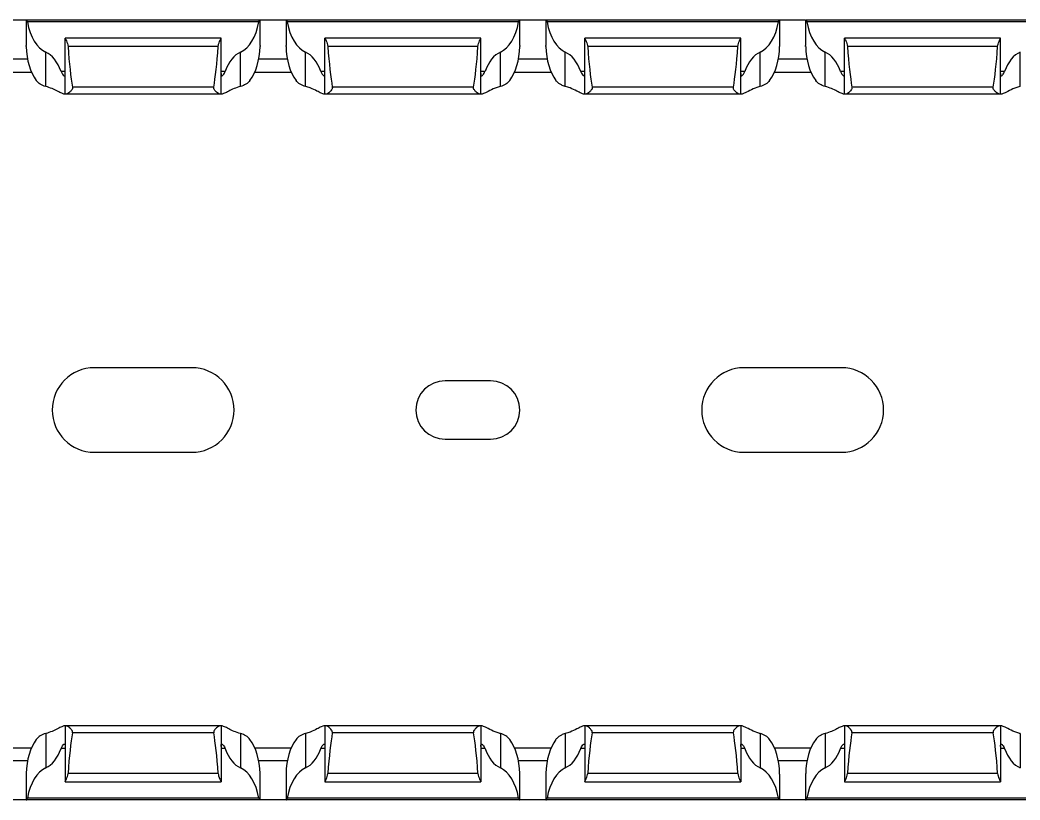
# Model space of a CAD drawing. Header units: millimetres. Extents: x -2573 to 2942, y -1220 to 2800.
# Drawn here: x 2598.4 to 2675.4, y 1097.3 to 1157.3 of the extents above; entities that cross this region are included whole.
import ezdxf

# ---------------------------------------------------------------- set-up
doc = ezdxf.new("R2010")
doc.units = ezdxf.units.MM

msp = doc.modelspace()

# ---------------------------------------------------------------- linework, layer by layer
at = {"linetype": 'Continuous', "lineweight": 30}
for p, q in [((2598.86, 1157.261), (2596.86, 1157.261)), ((2598.86, 1157.261), (2598.86, 1155.295)), ((2598.86, 1157.261), (2598.888, 1157.261)), ((2616.831, 1157.261), (2598.888, 1157.261)), ((2616.768, 1157.111), (2598.951, 1157.111)), ((2616.86, 1157.261), (2616.831, 1157.261)), ((2616.86, 1155.299), (2616.86, 1157.261)), ((2618.86, 1157.261), (2616.86, 1157.261)), ((2618.86, 1157.261), (2618.86, 1155.295)), ((2618.86, 1157.261), (2618.888, 1157.261)), ((2636.831, 1157.261), (2618.888, 1157.261)), ((2636.768, 1157.111), (2618.951, 1157.111)), ((2636.86, 1157.261), (2636.831, 1157.261)), ((2636.86, 1155.299), (2636.86, 1157.261)), ((2638.86, 1157.261), (2636.86, 1157.261)), ((2638.86, 1157.261), (2638.86, 1155.295)), ((2638.86, 1157.261), (2638.888, 1157.261)), ((2656.831, 1157.261), (2638.888, 1157.261)), ((2656.768, 1157.111), (2638.951, 1157.111)), ((2656.86, 1157.261), (2656.831, 1157.261)), ((2656.86, 1155.299), (2656.86, 1157.261)), ((2658.86, 1157.261), (2656.86, 1157.261)), ((2658.86, 1157.261), (2658.86, 1155.295)), ((2658.86, 1157.261), (2658.888, 1157.261)), ((2676.831, 1157.261), (2658.888, 1157.261)), ((2676.768, 1157.111), (2658.951, 1157.111)), ((2613.86, 1155.861), (2601.86, 1155.861)), ((2601.86, 1155.861), (2601.86, 1155.858)), ((2601.86, 1151.561), (2601.86, 1155.858)), ((2613.86, 1155.858), (2613.86, 1155.861)), ((2613.86, 1151.561), (2613.86, 1155.858)), ((2633.86, 1155.861), (2621.86, 1155.861)), ((2621.86, 1155.861), (2621.86, 1155.858)), ((2621.86, 1151.561), (2621.86, 1155.858)), ((2633.86, 1155.858), (2633.86, 1155.861)), ((2633.86, 1151.561), (2633.86, 1155.858)), ((2653.86, 1155.861), (2641.86, 1155.861)), ((2641.86, 1155.861), (2641.86, 1155.858)), ((2641.86, 1151.561), (2641.86, 1155.858)), ((2653.86, 1155.858), (2653.86, 1155.861)), ((2653.86, 1151.561), (2653.86, 1155.858)), ((2673.86, 1155.861), (2661.86, 1155.861)), ((2661.86, 1155.861), (2661.86, 1155.858)), ((2661.86, 1151.561), (2661.86, 1155.858)), ((2673.86, 1155.858), (2673.86, 1155.861)), ((2673.86, 1151.561), (2673.86, 1155.858)), ((2600.36, 1152.153), (2600.36, 1154.792)), ((2613.638, 1155.222), (2602.081, 1155.222)), ((2615.36, 1152.153), (2615.36, 1154.792)), ((2620.36, 1152.153), (2620.36, 1154.792)), ((2633.638, 1155.222), (2622.081, 1155.222)), ((2635.36, 1152.153), (2635.36, 1154.792)), ((2640.36, 1152.153), (2640.36, 1154.792)), ((2653.638, 1155.222), (2642.081, 1155.222)), ((2655.36, 1152.153), (2655.36, 1154.792)), ((2660.36, 1152.153), (2660.36, 1154.792)), ((2673.638, 1155.222), (2662.081, 1155.222)), ((2675.36, 1152.153), (2675.36, 1154.792)), ((2598.96, 1154.261), (2596.759, 1154.261)), ((2618.96, 1154.261), (2616.759, 1154.261)), ((2638.96, 1154.261), (2636.759, 1154.261)), ((2658.96, 1154.261), (2656.759, 1154.261)), ((2596.457, 1153.261), (2599.262, 1153.261)), ((2601.86, 1153.311), (2601.542, 1153.311)), ((2614.177, 1153.311), (2613.86, 1153.311)), ((2616.457, 1153.261), (2619.262, 1153.261)), ((2621.86, 1153.311), (2621.542, 1153.311)), ((2634.177, 1153.311), (2633.86, 1153.311)), ((2636.457, 1153.261), (2639.262, 1153.261)), ((2641.86, 1153.311), (2641.542, 1153.311)), ((2654.177, 1153.311), (2653.86, 1153.311)), ((2656.457, 1153.261), (2659.262, 1153.261)), ((2661.86, 1153.311), (2661.542, 1153.311)), ((2674.177, 1153.311), (2673.86, 1153.311)), ((2601.86, 1151.561), (2601.802, 1151.561)), ((2601.944, 1151.561), (2601.86, 1151.561)), ((2613.775, 1151.561), (2601.944, 1151.561)), ((2613.296, 1152.105), (2602.424, 1152.105)), ((2613.86, 1151.561), (2613.775, 1151.561)), ((2613.917, 1151.561), (2613.86, 1151.561)), ((2621.86, 1151.561), (2621.802, 1151.561)), ((2621.944, 1151.561), (2621.86, 1151.561)), ((2633.775, 1151.561), (2621.944, 1151.561)), ((2633.296, 1152.105), (2622.424, 1152.105)), ((2633.86, 1151.561), (2633.775, 1151.561)), ((2633.917, 1151.561), (2633.86, 1151.561)), ((2641.86, 1151.561), (2641.802, 1151.561)), ((2641.944, 1151.561), (2641.86, 1151.561)), ((2653.775, 1151.561), (2641.944, 1151.561)), ((2653.296, 1152.105), (2642.424, 1152.105)), ((2653.86, 1151.561), (2653.775, 1151.561)), ((2653.917, 1151.561), (2653.86, 1151.561)), ((2661.86, 1151.561), (2661.802, 1151.561)), ((2661.944, 1151.561), (2661.86, 1151.561)), ((2673.775, 1151.561), (2661.944, 1151.561)), ((2673.296, 1152.105), (2662.424, 1152.105)), ((2673.86, 1151.561), (2673.775, 1151.561)), ((2673.917, 1151.561), (2673.86, 1151.561)), ((2611.61, 1130.511), (2604.11, 1130.511)), ((2661.61, 1130.511), (2654.11, 1130.511)), ((2634.61, 1129.511), (2631.11, 1129.511)), ((2631.11, 1125.011), (2634.61, 1125.011)), ((2604.11, 1124.011), (2611.61, 1124.011)), ((2654.11, 1124.011), (2661.61, 1124.011)), ((2600.36, 1102.37), (2600.36, 1099.731)), ((2601.86, 1102.961), (2601.802, 1102.961)), ((2601.86, 1102.961), (2601.86, 1098.665)), ((2601.944, 1102.961), (2601.86, 1102.961)), ((2613.775, 1102.961), (2601.944, 1102.961)), ((2613.296, 1102.418), (2602.424, 1102.418)), ((2613.86, 1102.961), (2613.775, 1102.961)), ((2613.86, 1102.961), (2613.86, 1098.665)), ((2613.917, 1102.961), (2613.86, 1102.961)), ((2615.36, 1102.37), (2615.36, 1099.731)), ((2620.36, 1102.37), (2620.36, 1099.731)), ((2621.86, 1102.961), (2621.802, 1102.961)), ((2621.86, 1102.961), (2621.86, 1098.665)), ((2621.944, 1102.961), (2621.86, 1102.961)), ((2633.775, 1102.961), (2621.944, 1102.961)), ((2633.296, 1102.418), (2622.424, 1102.418)), ((2633.86, 1102.961), (2633.775, 1102.961)), ((2633.86, 1102.961), (2633.86, 1098.665)), ((2633.917, 1102.961), (2633.86, 1102.961)), ((2635.36, 1102.37), (2635.36, 1099.731)), ((2640.36, 1102.37), (2640.36, 1099.731)), ((2641.86, 1102.961), (2641.802, 1102.961)), ((2641.86, 1102.961), (2641.86, 1098.665)), ((2641.944, 1102.961), (2641.86, 1102.961)), ((2653.775, 1102.961), (2641.944, 1102.961)), ((2653.296, 1102.418), (2642.424, 1102.418)), ((2653.86, 1102.961), (2653.775, 1102.961)), ((2653.86, 1102.961), (2653.86, 1098.665)), ((2653.917, 1102.961), (2653.86, 1102.961)), ((2655.36, 1102.37), (2655.36, 1099.731)), ((2660.36, 1102.37), (2660.36, 1099.731)), ((2661.86, 1102.961), (2661.802, 1102.961)), ((2661.86, 1102.961), (2661.86, 1098.665)), ((2661.944, 1102.961), (2661.86, 1102.961)), ((2673.775, 1102.961), (2661.944, 1102.961)), ((2673.296, 1102.418), (2662.424, 1102.418)), ((2673.86, 1102.961), (2673.775, 1102.961)), ((2673.86, 1102.961), (2673.86, 1098.665)), ((2673.917, 1102.961), (2673.86, 1102.961)), ((2675.36, 1102.37), (2675.36, 1099.731)), ((2596.457, 1101.261), (2599.262, 1101.261)), ((2601.86, 1101.211), (2601.542, 1101.211)), ((2614.177, 1101.211), (2613.86, 1101.211)), ((2616.457, 1101.261), (2619.262, 1101.261)), ((2621.86, 1101.211), (2621.542, 1101.211)), ((2634.177, 1101.211), (2633.86, 1101.211)), ((2636.457, 1101.261), (2639.262, 1101.261)), ((2641.86, 1101.211), (2641.542, 1101.211)), ((2654.177, 1101.211), (2653.86, 1101.211)), ((2656.457, 1101.261), (2659.262, 1101.261)), ((2661.86, 1101.211), (2661.542, 1101.211)), ((2674.177, 1101.211), (2673.86, 1101.211)), ((2598.96, 1100.261), (2596.759, 1100.261)), ((2618.96, 1100.261), (2616.759, 1100.261)), ((2638.96, 1100.261), (2636.759, 1100.261)), ((2658.96, 1100.261), (2656.759, 1100.261)), ((2598.86, 1099.227), (2598.86, 1097.261)), ((2613.638, 1099.3), (2602.081, 1099.3)), ((2616.86, 1097.261), (2616.86, 1099.224)), ((2618.86, 1099.227), (2618.86, 1097.261)), ((2633.638, 1099.3), (2622.081, 1099.3)), ((2636.86, 1097.261), (2636.86, 1099.224)), ((2638.86, 1099.227), (2638.86, 1097.261)), ((2653.638, 1099.3), (2642.081, 1099.3)), ((2656.86, 1097.261), (2656.86, 1099.224)), ((2658.86, 1099.227), (2658.86, 1097.261)), ((2673.638, 1099.3), (2662.081, 1099.3)), ((2601.86, 1098.661), (2601.86, 1098.665)), ((2601.86, 1098.661), (2613.86, 1098.661)), ((2613.86, 1098.665), (2613.86, 1098.661)), ((2621.86, 1098.661), (2621.86, 1098.665)), ((2621.86, 1098.661), (2633.86, 1098.661)), ((2633.86, 1098.665), (2633.86, 1098.661)), ((2641.86, 1098.661), (2641.86, 1098.665)), ((2641.86, 1098.661), (2653.86, 1098.661)), ((2653.86, 1098.665), (2653.86, 1098.661)), ((2661.86, 1098.661), (2661.86, 1098.665)), ((2661.86, 1098.661), (2673.86, 1098.661)), ((2673.86, 1098.665), (2673.86, 1098.661)), ((2598.86, 1097.261), (2596.86, 1097.261)), ((2598.86, 1097.261), (2598.888, 1097.261)), ((2616.831, 1097.261), (2598.888, 1097.261)), ((2616.768, 1097.411), (2598.951, 1097.411)), ((2616.86, 1097.261), (2616.831, 1097.261)), ((2618.86, 1097.261), (2616.86, 1097.261)), ((2618.86, 1097.261), (2618.888, 1097.261)), ((2636.831, 1097.261), (2618.888, 1097.261)), ((2636.768, 1097.411), (2618.951, 1097.411)), ((2636.86, 1097.261), (2636.831, 1097.261)), ((2638.86, 1097.261), (2636.86, 1097.261)), ((2638.86, 1097.261), (2638.888, 1097.261)), ((2656.831, 1097.261), (2638.888, 1097.261)), ((2656.768, 1097.411), (2638.951, 1097.411)), ((2656.86, 1097.261), (2656.831, 1097.261)), ((2658.86, 1097.261), (2656.86, 1097.261)), ((2658.86, 1097.261), (2658.888, 1097.261)), ((2676.831, 1097.261), (2658.888, 1097.261)), ((2676.768, 1097.411), (2658.951, 1097.411))]:
    msp.add_line(p, q, dxfattribs=at)
for centre, radius, start, end in [((2604.11, 1127.261), 3.25, 90, 270), ((2611.61, 1127.261), 3.25, 270, 90), ((2654.11, 1127.261), 3.25, 90, 270), ((2661.61, 1127.261), 3.25, 270, 90), ((2631.11, 1127.261), 2.25, 90, 270), ((2634.61, 1127.261), 2.25, 270, 90)]:
    msp.add_arc(centre, radius, start, end, dxfattribs=at)
for centre, major_axis, ratio, start_param, end_param in [((2600.86, 1158.146), (0, 3.464), 0.57735, 1.874101, 2.888912), ((2614.86, 1158.146), (0, 3.464), 0.57735, 3.394273, 4.409084), ((2620.86, 1158.146), (0, 3.464), 0.57735, 1.874101, 2.888912), ((2634.86, 1158.146), (0, 3.464), 0.57735, 3.394273, 4.409084), ((2640.86, 1158.146), (0, 3.464), 0.57735, 1.874101, 2.888912), ((2654.86, 1158.146), (0, 3.464), 0.57735, 3.394273, 4.409084), ((2660.86, 1158.146), (0, 3.464), 0.57735, 1.874101, 2.888912), ((2600.86, 1155.346), (0, 3.464), 0.57735, 1.609674, 2.480666), ((2599.86, 1151.438), (0, 3.464), 0.57735, 5.283837, 6.030505), ((2602.86, 1162.392), (0, 11.43), 0.087489, 2.248826, 2.690566), ((2612.86, 1162.392), (0, 11.43), 0.087489, 3.592619, 4.034359), ((2615.86, 1151.438), (0, 3.464), 0.57735, 0.25268, 0.999349), ((2614.86, 1155.346), (0, 3.464), 0.57735, 3.80252, 4.673511), ((2620.86, 1155.346), (0, 3.464), 0.57735, 1.609674, 2.480666), ((2619.86, 1151.438), (0, 3.464), 0.57735, 5.283837, 6.030505), ((2622.86, 1162.392), (0, 11.43), 0.087489, 2.248826, 2.690566), ((2632.86, 1162.392), (0, 11.43), 0.087489, 3.592619, 4.034359), ((2635.86, 1151.438), (0, 3.464), 0.57735, 0.25268, 0.999349), ((2634.86, 1155.346), (0, 3.464), 0.57735, 3.80252, 4.673511), ((2640.86, 1155.346), (0, 3.464), 0.57735, 1.609674, 2.480666), ((2639.86, 1151.438), (0, 3.464), 0.57735, 5.283837, 6.030505), ((2642.86, 1162.392), (0, 11.43), 0.087489, 2.248826, 2.690566), ((2652.86, 1162.392), (0, 11.43), 0.087489, 3.592619, 4.034359), ((2655.86, 1151.438), (0, 3.464), 0.57735, 0.25268, 0.999349), ((2654.86, 1155.346), (0, 3.464), 0.57735, 3.80252, 4.673511), ((2660.86, 1155.346), (0, 3.464), 0.57735, 1.609674, 2.480666), ((2659.86, 1151.438), (0, 3.464), 0.57735, 5.283837, 6.030505), ((2662.86, 1162.392), (0, 11.43), 0.087489, 2.248826, 2.690566), ((2672.86, 1162.392), (0, 11.43), 0.087489, 3.592619, 4.034359), ((2675.86, 1151.438), (0, 3.464), 0.57735, 0.25268, 0.999349), ((2602.86, 1092.131), (0, 11.43), 0.087489, 0.451027, 0.892766), ((2612.86, 1092.131), (0, 11.43), 0.087489, 5.390419, 5.832158), ((2622.86, 1092.131), (0, 11.43), 0.087489, 0.451027, 0.892766), ((2632.86, 1092.131), (0, 11.43), 0.087489, 5.390419, 5.832158), ((2642.86, 1092.131), (0, 11.43), 0.087489, 0.451027, 0.892766), ((2652.86, 1092.131), (0, 11.43), 0.087489, 5.390419, 5.832158), ((2662.86, 1092.131), (0, 11.43), 0.087489, 0.451027, 0.892766), ((2672.86, 1092.131), (0, 11.43), 0.087489, 5.390419, 5.832158), ((2600.86, 1099.176), (0, 3.464), 0.57735, 0.660927, 1.531918), ((2614.86, 1099.176), (0, 3.464), 0.57735, 4.751267, 5.622258), ((2620.86, 1099.176), (0, 3.464), 0.57735, 0.660927, 1.531918), ((2634.86, 1099.176), (0, 3.464), 0.57735, 4.751267, 5.622258), ((2640.86, 1099.176), (0, 3.464), 0.57735, 0.660927, 1.531918), ((2654.86, 1099.176), (0, 3.464), 0.57735, 4.751267, 5.622258), ((2660.86, 1099.176), (0, 3.464), 0.57735, 0.660927, 1.531918), ((2599.86, 1103.085), (0, 3.464), 0.57735, 3.394273, 4.140941), ((2615.86, 1103.085), (0, 3.464), 0.57735, 2.142244, 2.888912), ((2619.86, 1103.085), (0, 3.464), 0.57735, 3.394273, 4.140941), ((2635.86, 1103.085), (0, 3.464), 0.57735, 2.142244, 2.888912), ((2639.86, 1103.085), (0, 3.464), 0.57735, 3.394273, 4.140941), ((2655.86, 1103.085), (0, 3.464), 0.57735, 2.142244, 2.888912), ((2659.86, 1103.085), (0, 3.464), 0.57735, 3.394273, 4.140941), ((2675.86, 1103.085), (0, 3.464), 0.57735, 2.142244, 2.888912), ((2600.86, 1096.376), (0, 3.464), 0.57735, 0.25268, 1.267492), ((2614.86, 1096.376), (0, 3.464), 0.57735, 5.015694, 6.030505), ((2620.86, 1096.376), (0, 3.464), 0.57735, 0.25268, 1.267492), ((2634.86, 1096.376), (0, 3.464), 0.57735, 5.015694, 6.030505), ((2640.86, 1096.376), (0, 3.464), 0.57735, 0.25268, 1.267492), ((2654.86, 1096.376), (0, 3.464), 0.57735, 5.015694, 6.030505), ((2660.86, 1096.376), (0, 3.464), 0.57735, 0.25268, 1.267492)]:
    msp.add_ellipse(centre, major_axis=major_axis, ratio=ratio, start_param=start_param, end_param=end_param, dxfattribs=at)
for points, knots in [([(2598.888, 1157.261), (2598.897, 1157.261), (2598.909, 1157.247), (2598.931, 1157.195), (2598.943, 1157.157), (2598.951, 1157.111)], [0, 0, 0, 0, 0.5, 0.5, 1, 1, 1, 1]), ([(2616.768, 1157.111), (2616.777, 1157.157), (2616.788, 1157.195), (2616.811, 1157.247), (2616.822, 1157.261), (2616.831, 1157.261)], [0, 0, 0, 0, 0.5, 0.5, 1, 1, 1, 1]), ([(2618.888, 1157.261), (2618.895, 1157.258), (2618.908, 1157.251), (2618.931, 1157.198), (2618.945, 1157.144), (2618.951, 1157.113), (2618.951, 1157.111)], [0, 0, 0, 0, 0.327128, 0.654054, 0.984568, 1, 1, 1, 1]), ([(2636.768, 1157.111), (2636.777, 1157.157), (2636.788, 1157.195), (2636.811, 1157.247), (2636.822, 1157.261), (2636.831, 1157.261)], [0, 0, 0, 0, 0.5, 0.5, 1, 1, 1, 1]), ([(2638.888, 1157.261), (2638.895, 1157.258), (2638.908, 1157.251), (2638.931, 1157.198), (2638.945, 1157.144), (2638.951, 1157.113), (2638.951, 1157.111)], [0, 0, 0, 0, 0.327128, 0.654054, 0.984568, 1, 1, 1, 1]), ([(2656.768, 1157.111), (2656.77, 1157.122), (2656.778, 1157.16), (2656.795, 1157.214), (2656.815, 1157.255), (2656.826, 1157.259), (2656.831, 1157.261)], [0, 0, 0, 0, 0.11765, 0.430948, 0.757415, 1, 1, 1, 1]), ([(2658.888, 1157.261), (2658.897, 1157.261), (2658.909, 1157.247), (2658.931, 1157.195), (2658.943, 1157.157), (2658.951, 1157.111)], [0, 0, 0, 0, 0.5, 0.5, 1, 1, 1, 1]), ([(2601.86, 1155.858), (2601.86, 1155.849), (2601.87, 1155.826), (2601.906, 1155.755), (2601.931, 1155.707), (2602.009, 1155.538), (2602.069, 1155.389), (2602.081, 1155.222)], [0, 0, 0, 0, 0.25, 0.25, 0.5, 0.5, 1, 1, 1, 1]), ([(2613.638, 1155.222), (2613.639, 1155.226), (2613.644, 1155.291), (2613.672, 1155.435), (2613.746, 1155.623), (2613.821, 1155.77), (2613.856, 1155.84), (2613.859, 1155.853), (2613.86, 1155.858)], [0, 0, 0, 0, 0.012017, 0.198652, 0.447303, 0.698711, 0.909613, 1, 1, 1, 1]), ([(2621.86, 1155.858), (2621.86, 1155.849), (2621.87, 1155.826), (2621.906, 1155.755), (2621.931, 1155.707), (2622.009, 1155.538), (2622.069, 1155.389), (2622.081, 1155.222)], [0, 0, 0, 0, 0.25, 0.25, 0.5, 0.5, 1, 1, 1, 1]), ([(2633.638, 1155.222), (2633.65, 1155.388), (2633.71, 1155.539), (2633.789, 1155.707), (2633.813, 1155.755), (2633.849, 1155.826), (2633.86, 1155.849), (2633.86, 1155.858)], [0, 0, 0, 0, 0.5, 0.5, 0.75, 0.75, 1, 1, 1, 1]), ([(2641.86, 1155.858), (2641.861, 1155.851), (2641.866, 1155.833), (2641.908, 1155.752), (2641.978, 1155.609), (2642.053, 1155.427), (2642.073, 1155.283), (2642.081, 1155.222)], [0, 0, 0, 0, 0.135391, 0.340148, 0.559259, 0.813312, 1, 1, 1, 1]), ([(2653.638, 1155.222), (2653.65, 1155.388), (2653.71, 1155.539), (2653.789, 1155.707), (2653.813, 1155.755), (2653.849, 1155.826), (2653.86, 1155.849), (2653.86, 1155.858)], [0, 0, 0, 0, 0.5, 0.5, 0.75, 0.75, 1, 1, 1, 1]), ([(2661.86, 1155.858), (2661.86, 1155.849), (2661.87, 1155.826), (2661.906, 1155.755), (2661.931, 1155.707), (2662.009, 1155.538), (2662.069, 1155.389), (2662.081, 1155.222)], [0, 0, 0, 0, 0.25, 0.25, 0.5, 0.5, 1, 1, 1, 1]), ([(2673.638, 1155.222), (2673.639, 1155.226), (2673.644, 1155.291), (2673.672, 1155.435), (2673.746, 1155.623), (2673.821, 1155.77), (2673.856, 1155.84), (2673.859, 1155.853), (2673.86, 1155.858)], [0, 0, 0, 0, 0.012017, 0.198652, 0.447303, 0.698711, 0.909613, 1, 1, 1, 1]), ([(2598.861, 1155.211), (2598.861, 1155.224), (2598.86, 1155.257), (2598.86, 1155.28), (2598.86, 1155.295)], [0, 0, 0, 0, 0.3815619, 1, 1, 1, 1]), ([(2616.86, 1155.299), (2616.86, 1155.298), (2616.86, 1155.281), (2616.859, 1155.247), (2616.858, 1155.215), (2616.858, 1155.211)], [0, 0, 0, 0, 0.038181, 0.888918, 1, 1, 1, 1]), ([(2618.861, 1155.211), (2618.861, 1155.224), (2618.86, 1155.257), (2618.86, 1155.28), (2618.86, 1155.295)], [0, 0, 0, 0, 0.381561, 1, 1, 1, 1]), ([(2636.86, 1155.299), (2636.86, 1155.298), (2636.86, 1155.281), (2636.859, 1155.247), (2636.858, 1155.215), (2636.858, 1155.211)], [0, 0, 0, 0, 0.038177, 0.8889219, 1, 1, 1, 1]), ([(2638.861, 1155.211), (2638.861, 1155.224), (2638.86, 1155.257), (2638.86, 1155.28), (2638.86, 1155.295)], [0, 0, 0, 0, 0.38156, 1, 1, 1, 1]), ([(2656.86, 1155.299), (2656.86, 1155.298), (2656.86, 1155.281), (2656.859, 1155.247), (2656.858, 1155.215), (2656.858, 1155.211)], [0, 0, 0, 0, 0.038181, 0.888918, 1, 1, 1, 1]), ([(2658.861, 1155.211), (2658.861, 1155.224), (2658.86, 1155.257), (2658.86, 1155.28), (2658.86, 1155.295)], [0, 0, 0, 0, 0.38156, 1, 1, 1, 1]), ([(2601.542, 1153.311), (2601.608, 1153.132), (2601.705, 1153.007), (2601.801, 1152.954), (2601.825, 1152.959), (2601.854, 1153.018), (2601.86, 1153.073), (2601.86, 1153.147)], [0, 0, 0, 0, 0.5, 0.5, 0.75, 0.75, 1, 1, 1, 1]), ([(2613.86, 1153.147), (2613.86, 1153.111), (2613.862, 1153.026), (2613.887, 1152.96), (2613.942, 1152.957), (2614.022, 1153.027), (2614.109, 1153.149), (2614.157, 1153.263), (2614.177, 1153.311)], [0, 0, 0, 0, 0.135856, 0.312227, 0.485088, 0.664267, 0.859762, 1, 1, 1, 1]), ([(2621.542, 1153.311), (2621.608, 1153.132), (2621.705, 1153.007), (2621.801, 1152.954), (2621.825, 1152.959), (2621.854, 1153.018), (2621.86, 1153.073), (2621.86, 1153.147)], [0, 0, 0, 0, 0.5, 0.5, 0.75, 0.75, 1, 1, 1, 1]), ([(2633.86, 1153.147), (2633.86, 1153.111), (2633.862, 1153.026), (2633.887, 1152.96), (2633.942, 1152.957), (2634.022, 1153.027), (2634.109, 1153.149), (2634.157, 1153.263), (2634.177, 1153.311)], [0, 0, 0, 0, 0.135856, 0.312224, 0.485089, 0.66426, 0.859763, 1, 1, 1, 1]), ([(2641.542, 1153.311), (2641.55, 1153.29), (2641.584, 1153.205), (2641.658, 1153.077), (2641.752, 1152.971), (2641.822, 1152.95), (2641.856, 1153.011), (2641.858, 1153.104), (2641.86, 1153.147)], [0, 0, 0, 0, 0.061102, 0.24258, 0.448573, 0.652498, 0.836792, 1, 1, 1, 1]), ([(2653.86, 1153.147), (2653.86, 1153.074), (2653.865, 1153.019), (2653.894, 1152.959), (2653.918, 1152.954), (2654.015, 1153.008), (2654.111, 1153.133), (2654.177, 1153.311)], [0, 0, 0, 0, 0.25, 0.25, 0.5, 0.5, 1, 1, 1, 1]), ([(2661.542, 1153.311), (2661.608, 1153.132), (2661.705, 1153.007), (2661.801, 1152.954), (2661.825, 1152.959), (2661.854, 1153.018), (2661.86, 1153.073), (2661.86, 1153.147)], [0, 0, 0, 0, 0.5, 0.5, 0.75, 0.75, 1, 1, 1, 1]), ([(2673.86, 1153.147), (2673.86, 1153.111), (2673.862, 1153.026), (2673.887, 1152.96), (2673.942, 1152.957), (2674.022, 1153.027), (2674.109, 1153.149), (2674.157, 1153.263), (2674.177, 1153.311)], [0, 0, 0, 0, 0.135856, 0.312227, 0.485087, 0.664259, 0.859762, 1, 1, 1, 1]), ([(2600.36, 1152.153), (2600.211, 1152.19), (2600.07, 1152.246), (2599.824, 1152.398), (2599.718, 1152.496), (2599.632, 1152.611)], [0, 0, 0, 0, 0.5, 0.5, 1, 1, 1, 1]), ([(2616.087, 1152.611), (2616.002, 1152.496), (2615.896, 1152.399), (2615.649, 1152.246), (2615.509, 1152.19), (2615.36, 1152.153)], [0, 0, 0, 0, 0.5, 0.5, 1, 1, 1, 1]), ([(2620.36, 1152.153), (2620.211, 1152.19), (2620.07, 1152.246), (2619.824, 1152.398), (2619.718, 1152.496), (2619.632, 1152.611)], [0, 0, 0, 0, 0.5, 0.5, 1, 1, 1, 1]), ([(2636.087, 1152.611), (2636.002, 1152.496), (2635.896, 1152.399), (2635.649, 1152.246), (2635.509, 1152.19), (2635.36, 1152.153)], [0, 0, 0, 0, 0.5, 0.5, 1, 1, 1, 1]), ([(2640.36, 1152.153), (2640.255, 1152.185), (2640.003, 1152.264), (2639.768, 1152.439), (2639.655, 1152.582), (2639.632, 1152.611)], [0, 0, 0, 0, 0.360871, 0.870449, 1, 1, 1, 1]), ([(2656.087, 1152.611), (2656.002, 1152.496), (2655.896, 1152.399), (2655.649, 1152.246), (2655.509, 1152.19), (2655.36, 1152.153)], [0, 0, 0, 0, 0.5, 0.5, 1, 1, 1, 1]), ([(2660.36, 1152.153), (2660.211, 1152.19), (2660.07, 1152.246), (2659.824, 1152.398), (2659.718, 1152.496), (2659.632, 1152.611)], [0, 0, 0, 0, 0.5, 0.5, 1, 1, 1, 1]), ([(2601.802, 1151.561), (2601.78, 1151.561), (2601.751, 1151.567), (2601.682, 1151.589), (2601.642, 1151.605), (2601.505, 1151.666), (2601.396, 1151.722), (2601.144, 1151.847), (2601.005, 1151.916), (2600.701, 1152.047), (2600.535, 1152.109), (2600.36, 1152.153)], [0, 0, 0, 0, 0.125, 0.125, 0.25, 0.25, 0.5, 0.5, 0.75, 0.75, 1, 1, 1, 1]), ([(2602.424, 1152.105), (2602.431, 1152.065), (2602.428, 1152.023), (2602.403, 1151.945), (2602.384, 1151.91), (2602.318, 1151.814), (2602.265, 1151.761), (2602.162, 1151.67), (2602.111, 1151.632), (2602.018, 1151.578), (2601.977, 1151.561), (2601.944, 1151.561)], [0, 0, 0, 0, 0.125, 0.125, 0.25, 0.25, 0.5, 0.5, 0.75, 0.75, 1, 1, 1, 1]), ([(2613.775, 1151.561), (2613.742, 1151.561), (2613.7, 1151.578), (2613.608, 1151.633), (2613.557, 1151.671), (2613.454, 1151.761), (2613.401, 1151.814), (2613.336, 1151.91), (2613.316, 1151.945), (2613.292, 1152.023), (2613.288, 1152.065), (2613.296, 1152.105)], [0, 0, 0, 0, 0.25, 0.25, 0.5, 0.5, 0.75, 0.75, 0.875, 0.875, 1, 1, 1, 1]), ([(2615.36, 1152.153), (2615.183, 1152.108), (2615.018, 1152.046), (2614.714, 1151.916), (2614.573, 1151.847), (2614.325, 1151.722), (2614.213, 1151.666), (2614.077, 1151.605), (2614.037, 1151.589), (2613.968, 1151.567), (2613.939, 1151.561), (2613.917, 1151.561)], [0, 0, 0, 0, 0.25, 0.25, 0.5, 0.5, 0.75, 0.75, 0.875, 0.875, 1, 1, 1, 1]), ([(2621.802, 1151.561), (2621.792, 1151.562), (2621.74, 1151.565), (2621.578, 1151.629), (2621.233, 1151.803), (2620.816, 1152.014), (2620.486, 1152.114), (2620.36, 1152.153)], [0, 0, 0, 0, 0.052335, 0.272787, 0.517652, 0.814951, 1, 1, 1, 1]), ([(2622.424, 1152.105), (2622.426, 1152.088), (2622.431, 1152.046), (2622.414, 1151.965), (2622.349, 1151.849), (2622.228, 1151.723), (2622.09, 1151.615), (2621.994, 1151.566), (2621.955, 1151.562), (2621.944, 1151.561)], [0, 0, 0, 0, 0.05256, 0.130506, 0.247862, 0.469482, 0.7124, 0.920773, 1, 1, 1, 1]), ([(2633.775, 1151.561), (2633.742, 1151.561), (2633.7, 1151.578), (2633.608, 1151.633), (2633.557, 1151.671), (2633.454, 1151.761), (2633.401, 1151.814), (2633.336, 1151.91), (2633.316, 1151.945), (2633.292, 1152.023), (2633.288, 1152.065), (2633.296, 1152.105)], [0, 0, 0, 0, 0.25, 0.25, 0.5, 0.5, 0.75, 0.75, 0.875, 0.875, 1, 1, 1, 1]), ([(2635.36, 1152.153), (2635.329, 1152.145), (2635.082, 1152.08), (2634.657, 1151.894), (2634.22, 1151.666), (2633.997, 1151.569), (2633.933, 1151.563), (2633.917, 1151.561)], [0, 0, 0, 0, 0.043589, 0.353891, 0.672583, 0.920215, 1, 1, 1, 1]), ([(2641.802, 1151.561), (2641.792, 1151.562), (2641.74, 1151.565), (2641.578, 1151.629), (2641.233, 1151.803), (2640.816, 1152.014), (2640.486, 1152.114), (2640.36, 1152.153)], [0, 0, 0, 0, 0.052336, 0.272793, 0.517651, 0.81495, 1, 1, 1, 1]), ([(2642.424, 1152.105), (2642.431, 1152.065), (2642.428, 1152.023), (2642.403, 1151.945), (2642.384, 1151.91), (2642.318, 1151.814), (2642.265, 1151.761), (2642.162, 1151.67), (2642.111, 1151.632), (2642.018, 1151.578), (2641.977, 1151.561), (2641.944, 1151.561)], [0, 0, 0, 0, 0.125, 0.125, 0.25, 0.25, 0.5, 0.5, 0.75, 0.75, 1, 1, 1, 1]), ([(2653.775, 1151.561), (2653.752, 1151.565), (2653.693, 1151.576), (2653.566, 1151.66), (2653.437, 1151.775), (2653.344, 1151.891), (2653.299, 1151.983), (2653.289, 1152.056), (2653.294, 1152.093), (2653.296, 1152.105)], [0, 0, 0, 0, 0.16384, 0.401474, 0.643549, 0.778476, 0.884705, 0.962581, 1, 1, 1, 1]), ([(2655.36, 1152.153), (2655.329, 1152.145), (2655.082, 1152.08), (2654.657, 1151.894), (2654.22, 1151.666), (2653.997, 1151.569), (2653.933, 1151.563), (2653.917, 1151.561)], [0, 0, 0, 0, 0.043601, 0.35389, 0.672589, 0.920219, 1, 1, 1, 1]), ([(2661.802, 1151.561), (2661.78, 1151.561), (2661.751, 1151.567), (2661.682, 1151.589), (2661.642, 1151.605), (2661.505, 1151.666), (2661.396, 1151.722), (2661.144, 1151.847), (2661.005, 1151.916), (2660.701, 1152.047), (2660.535, 1152.109), (2660.36, 1152.153)], [0, 0, 0, 0, 0.125, 0.125, 0.25, 0.25, 0.5, 0.5, 0.75, 0.75, 1, 1, 1, 1]), ([(2662.424, 1152.105), (2662.426, 1152.088), (2662.431, 1152.046), (2662.414, 1151.965), (2662.349, 1151.849), (2662.229, 1151.723), (2662.09, 1151.615), (2661.994, 1151.566), (2661.955, 1151.562), (2661.944, 1151.561)], [0, 0, 0, 0, 0.052559, 0.130506, 0.247864, 0.46947, 0.712411, 0.920771, 1, 1, 1, 1]), ([(2673.775, 1151.561), (2673.742, 1151.561), (2673.7, 1151.578), (2673.608, 1151.633), (2673.557, 1151.671), (2673.454, 1151.761), (2673.401, 1151.814), (2673.336, 1151.91), (2673.316, 1151.945), (2673.292, 1152.023), (2673.288, 1152.065), (2673.296, 1152.105)], [0, 0, 0, 0, 0.25, 0.25, 0.5, 0.5, 0.75, 0.75, 0.875, 0.875, 1, 1, 1, 1]), ([(2675.36, 1152.153), (2675.329, 1152.145), (2675.082, 1152.08), (2674.657, 1151.894), (2674.22, 1151.666), (2673.997, 1151.569), (2673.933, 1151.563), (2673.917, 1151.561)], [0, 0, 0, 0, 0.043589, 0.353892, 0.672585, 0.920218, 1, 1, 1, 1]), ([(2600.36, 1102.37), (2600.211, 1102.332), (2600.07, 1102.276), (2599.824, 1102.124), (2599.718, 1102.026), (2599.632, 1101.911)], [0, 0, 0, 0, 0.5, 0.5, 1, 1, 1, 1]), ([(2601.802, 1102.961), (2601.78, 1102.961), (2601.751, 1102.955), (2601.682, 1102.933), (2601.642, 1102.917), (2601.505, 1102.856), (2601.396, 1102.8), (2601.144, 1102.675), (2601.005, 1102.606), (2600.701, 1102.476), (2600.535, 1102.414), (2600.36, 1102.37)], [0, 0, 0, 0, 0.125, 0.125, 0.25, 0.25, 0.5, 0.5, 0.75, 0.75, 1, 1, 1, 1]), ([(2602.424, 1102.418), (2602.431, 1102.458), (2602.428, 1102.5), (2602.403, 1102.577), (2602.384, 1102.612), (2602.318, 1102.709), (2602.265, 1102.761), (2602.162, 1102.852), (2602.111, 1102.89), (2602.018, 1102.945), (2601.977, 1102.961), (2601.944, 1102.961)], [0, 0, 0, 0, 0.125, 0.125, 0.25, 0.25, 0.5, 0.5, 0.75, 0.75, 1, 1, 1, 1]), ([(2613.775, 1102.961), (2613.742, 1102.961), (2613.7, 1102.944), (2613.608, 1102.89), (2613.557, 1102.852), (2613.454, 1102.761), (2613.401, 1102.708), (2613.336, 1102.612), (2613.316, 1102.577), (2613.292, 1102.5), (2613.288, 1102.457), (2613.296, 1102.418)], [0, 0, 0, 0, 0.25, 0.25, 0.5, 0.5, 0.75, 0.75, 0.875, 0.875, 1, 1, 1, 1]), ([(2615.36, 1102.37), (2615.183, 1102.414), (2615.018, 1102.476), (2614.714, 1102.606), (2614.573, 1102.676), (2614.325, 1102.8), (2614.213, 1102.857), (2614.077, 1102.917), (2614.037, 1102.933), (2613.968, 1102.955), (2613.939, 1102.961), (2613.917, 1102.961)], [0, 0, 0, 0, 0.25, 0.25, 0.5, 0.5, 0.75, 0.75, 0.875, 0.875, 1, 1, 1, 1]), ([(2616.087, 1101.911), (2616.002, 1102.026), (2615.896, 1102.123), (2615.649, 1102.276), (2615.509, 1102.332), (2615.36, 1102.37)], [0, 0, 0, 0, 0.5, 0.5, 1, 1, 1, 1]), ([(2620.36, 1102.37), (2620.211, 1102.332), (2620.07, 1102.276), (2619.824, 1102.124), (2619.718, 1102.026), (2619.632, 1101.911)], [0, 0, 0, 0, 0.5, 0.5, 1, 1, 1, 1]), ([(2621.802, 1102.961), (2621.792, 1102.96), (2621.74, 1102.957), (2621.578, 1102.893), (2621.233, 1102.72), (2620.816, 1102.508), (2620.486, 1102.408), (2620.36, 1102.37)], [0, 0, 0, 0, 0.052335, 0.272787, 0.517652, 0.814951, 1, 1, 1, 1]), ([(2622.424, 1102.418), (2622.426, 1102.435), (2622.431, 1102.477), (2622.414, 1102.557), (2622.349, 1102.673), (2622.228, 1102.8), (2622.09, 1102.907), (2621.994, 1102.956), (2621.955, 1102.96), (2621.944, 1102.961)], [0, 0, 0, 0, 0.05256, 0.130506, 0.247862, 0.469482, 0.7124, 0.920773, 1, 1, 1, 1]), ([(2633.775, 1102.961), (2633.742, 1102.961), (2633.7, 1102.944), (2633.608, 1102.89), (2633.557, 1102.852), (2633.454, 1102.761), (2633.401, 1102.708), (2633.336, 1102.612), (2633.316, 1102.577), (2633.292, 1102.5), (2633.288, 1102.457), (2633.296, 1102.418)], [0, 0, 0, 0, 0.25, 0.25, 0.5, 0.5, 0.75, 0.75, 0.875, 0.875, 1, 1, 1, 1]), ([(2635.36, 1102.37), (2635.329, 1102.378), (2635.082, 1102.443), (2634.657, 1102.629), (2634.22, 1102.856), (2633.997, 1102.954), (2633.933, 1102.96), (2633.917, 1102.961)], [0, 0, 0, 0, 0.043589, 0.353891, 0.672583, 0.920215, 1, 1, 1, 1]), ([(2636.087, 1101.911), (2636.002, 1102.026), (2635.896, 1102.123), (2635.649, 1102.276), (2635.509, 1102.332), (2635.36, 1102.37)], [0, 0, 0, 0, 0.5, 0.5, 1, 1, 1, 1]), ([(2640.36, 1102.37), (2640.255, 1102.337), (2640.003, 1102.259), (2639.768, 1102.083), (2639.655, 1101.94), (2639.632, 1101.911)], [0, 0, 0, 0, 0.360871, 0.870449, 1, 1, 1, 1]), ([(2641.802, 1102.961), (2641.792, 1102.96), (2641.74, 1102.957), (2641.578, 1102.893), (2641.233, 1102.72), (2640.816, 1102.508), (2640.486, 1102.408), (2640.36, 1102.37)], [0, 0, 0, 0, 0.052336, 0.272793, 0.517651, 0.81495, 1, 1, 1, 1]), ([(2642.424, 1102.418), (2642.431, 1102.458), (2642.428, 1102.5), (2642.403, 1102.577), (2642.384, 1102.612), (2642.318, 1102.709), (2642.265, 1102.761), (2642.162, 1102.852), (2642.111, 1102.89), (2642.018, 1102.945), (2641.977, 1102.961), (2641.944, 1102.961)], [0, 0, 0, 0, 0.125, 0.125, 0.25, 0.25, 0.5, 0.5, 0.75, 0.75, 1, 1, 1, 1]), ([(2653.775, 1102.961), (2653.752, 1102.957), (2653.693, 1102.946), (2653.566, 1102.862), (2653.437, 1102.747), (2653.344, 1102.632), (2653.299, 1102.539), (2653.289, 1102.467), (2653.294, 1102.43), (2653.296, 1102.418)], [0, 0, 0, 0, 0.16384, 0.401474, 0.643549, 0.778476, 0.884705, 0.962581, 1, 1, 1, 1]), ([(2655.36, 1102.37), (2655.329, 1102.378), (2655.082, 1102.443), (2654.657, 1102.629), (2654.22, 1102.856), (2653.997, 1102.954), (2653.933, 1102.96), (2653.917, 1102.961)], [0, 0, 0, 0, 0.043601, 0.35389, 0.672589, 0.920219, 1, 1, 1, 1]), ([(2656.087, 1101.911), (2656.002, 1102.026), (2655.896, 1102.123), (2655.649, 1102.276), (2655.509, 1102.332), (2655.36, 1102.37)], [0, 0, 0, 0, 0.5, 0.5, 1, 1, 1, 1]), ([(2660.36, 1102.37), (2660.211, 1102.332), (2660.07, 1102.276), (2659.824, 1102.124), (2659.718, 1102.026), (2659.632, 1101.911)], [0, 0, 0, 0, 0.5, 0.5, 1, 1, 1, 1]), ([(2661.802, 1102.961), (2661.78, 1102.961), (2661.751, 1102.955), (2661.682, 1102.933), (2661.642, 1102.917), (2661.505, 1102.856), (2661.396, 1102.8), (2661.144, 1102.675), (2661.005, 1102.606), (2660.701, 1102.476), (2660.535, 1102.414), (2660.36, 1102.37)], [0, 0, 0, 0, 0.125, 0.125, 0.25, 0.25, 0.5, 0.5, 0.75, 0.75, 1, 1, 1, 1]), ([(2662.424, 1102.418), (2662.426, 1102.435), (2662.431, 1102.477), (2662.414, 1102.557), (2662.349, 1102.673), (2662.229, 1102.8), (2662.09, 1102.907), (2661.994, 1102.956), (2661.955, 1102.96), (2661.944, 1102.961)], [0, 0, 0, 0, 0.052559, 0.130506, 0.247864, 0.46947, 0.712411, 0.920771, 1, 1, 1, 1]), ([(2673.775, 1102.961), (2673.742, 1102.961), (2673.7, 1102.944), (2673.608, 1102.89), (2673.557, 1102.852), (2673.454, 1102.761), (2673.401, 1102.708), (2673.336, 1102.612), (2673.316, 1102.577), (2673.292, 1102.5), (2673.288, 1102.457), (2673.296, 1102.418)], [0, 0, 0, 0, 0.25, 0.25, 0.5, 0.5, 0.75, 0.75, 0.875, 0.875, 1, 1, 1, 1]), ([(2675.36, 1102.37), (2675.329, 1102.378), (2675.082, 1102.443), (2674.657, 1102.629), (2674.22, 1102.856), (2673.997, 1102.954), (2673.933, 1102.96), (2673.917, 1102.961)], [0, 0, 0, 0, 0.043589, 0.353892, 0.672585, 0.920218, 1, 1, 1, 1]), ([(2601.542, 1101.211), (2601.608, 1101.391), (2601.705, 1101.515), (2601.801, 1101.569), (2601.825, 1101.563), (2601.854, 1101.504), (2601.86, 1101.449), (2601.86, 1101.375)], [0, 0, 0, 0, 0.5, 0.5, 0.75, 0.75, 1, 1, 1, 1]), ([(2613.86, 1101.375), (2613.86, 1101.412), (2613.862, 1101.496), (2613.887, 1101.563), (2613.942, 1101.565), (2614.022, 1101.495), (2614.109, 1101.373), (2614.157, 1101.259), (2614.177, 1101.211)], [0, 0, 0, 0, 0.135856, 0.312227, 0.485088, 0.664267, 0.859762, 1, 1, 1, 1]), ([(2621.542, 1101.211), (2621.608, 1101.391), (2621.705, 1101.515), (2621.801, 1101.569), (2621.825, 1101.563), (2621.854, 1101.504), (2621.86, 1101.449), (2621.86, 1101.375)], [0, 0, 0, 0, 0.5, 0.5, 0.75, 0.75, 1, 1, 1, 1]), ([(2633.86, 1101.375), (2633.86, 1101.412), (2633.862, 1101.496), (2633.887, 1101.563), (2633.942, 1101.565), (2634.022, 1101.495), (2634.109, 1101.373), (2634.157, 1101.259), (2634.177, 1101.211)], [0, 0, 0, 0, 0.135856, 0.312224, 0.485089, 0.66426, 0.859763, 1, 1, 1, 1]), ([(2641.542, 1101.211), (2641.55, 1101.232), (2641.584, 1101.317), (2641.658, 1101.445), (2641.752, 1101.551), (2641.822, 1101.573), (2641.856, 1101.511), (2641.858, 1101.418), (2641.86, 1101.375)], [0, 0, 0, 0, 0.061102, 0.24258, 0.448573, 0.652498, 0.836792, 1, 1, 1, 1]), ([(2653.86, 1101.375), (2653.86, 1101.449), (2653.865, 1101.504), (2653.894, 1101.563), (2653.918, 1101.569), (2654.015, 1101.515), (2654.111, 1101.39), (2654.177, 1101.211)], [0, 0, 0, 0, 0.25, 0.25, 0.5, 0.5, 1, 1, 1, 1]), ([(2661.542, 1101.211), (2661.608, 1101.391), (2661.705, 1101.515), (2661.801, 1101.569), (2661.825, 1101.563), (2661.854, 1101.504), (2661.86, 1101.449), (2661.86, 1101.375)], [0, 0, 0, 0, 0.5, 0.5, 0.75, 0.75, 1, 1, 1, 1]), ([(2673.86, 1101.375), (2673.86, 1101.412), (2673.862, 1101.496), (2673.887, 1101.563), (2673.942, 1101.565), (2674.022, 1101.495), (2674.109, 1101.373), (2674.157, 1101.259), (2674.177, 1101.211)], [0, 0, 0, 0, 0.135856, 0.312227, 0.485087, 0.664259, 0.859762, 1, 1, 1, 1]), ([(2598.861, 1099.311), (2598.861, 1099.299), (2598.86, 1099.266), (2598.86, 1099.242), (2598.86, 1099.227)], [0, 0, 0, 0, 0.3815619, 1, 1, 1, 1]), ([(2601.86, 1098.665), (2601.86, 1098.673), (2601.87, 1098.696), (2601.906, 1098.767), (2601.931, 1098.815), (2602.009, 1098.984), (2602.069, 1099.134), (2602.081, 1099.3)], [0, 0, 0, 0, 0.25, 0.25, 0.5, 0.5, 1, 1, 1, 1]), ([(2613.638, 1099.3), (2613.639, 1099.296), (2613.644, 1099.231), (2613.672, 1099.087), (2613.746, 1098.899), (2613.821, 1098.753), (2613.856, 1098.683), (2613.859, 1098.669), (2613.86, 1098.665)], [0, 0, 0, 0, 0.012017, 0.198652, 0.447303, 0.698711, 0.909613, 1, 1, 1, 1]), ([(2616.86, 1099.224), (2616.86, 1099.224), (2616.86, 1099.241), (2616.859, 1099.275), (2616.858, 1099.307), (2616.858, 1099.311)], [0, 0, 0, 0, 0.038181, 0.888918, 1, 1, 1, 1]), ([(2618.861, 1099.311), (2618.861, 1099.299), (2618.86, 1099.266), (2618.86, 1099.242), (2618.86, 1099.227)], [0, 0, 0, 0, 0.381561, 1, 1, 1, 1]), ([(2621.86, 1098.665), (2621.86, 1098.673), (2621.87, 1098.696), (2621.906, 1098.767), (2621.931, 1098.815), (2622.009, 1098.984), (2622.069, 1099.134), (2622.081, 1099.3)], [0, 0, 0, 0, 0.25, 0.25, 0.5, 0.5, 1, 1, 1, 1]), ([(2633.638, 1099.3), (2633.65, 1099.134), (2633.71, 1098.984), (2633.789, 1098.815), (2633.813, 1098.767), (2633.849, 1098.696), (2633.86, 1098.673), (2633.86, 1098.665)], [0, 0, 0, 0, 0.5, 0.5, 0.75, 0.75, 1, 1, 1, 1]), ([(2636.86, 1099.224), (2636.86, 1099.224), (2636.86, 1099.241), (2636.859, 1099.275), (2636.858, 1099.307), (2636.858, 1099.311)], [0, 0, 0, 0, 0.038177, 0.8889219, 1, 1, 1, 1]), ([(2638.861, 1099.311), (2638.861, 1099.299), (2638.86, 1099.266), (2638.86, 1099.242), (2638.86, 1099.227)], [0, 0, 0, 0, 0.38156, 1, 1, 1, 1]), ([(2641.86, 1098.665), (2641.861, 1098.672), (2641.866, 1098.689), (2641.908, 1098.77), (2641.978, 1098.913), (2642.053, 1099.096), (2642.073, 1099.239), (2642.081, 1099.3)], [0, 0, 0, 0, 0.135391, 0.340148, 0.559259, 0.813312, 1, 1, 1, 1]), ([(2653.638, 1099.3), (2653.65, 1099.134), (2653.71, 1098.984), (2653.789, 1098.815), (2653.813, 1098.767), (2653.849, 1098.696), (2653.86, 1098.673), (2653.86, 1098.665)], [0, 0, 0, 0, 0.5, 0.5, 0.75, 0.75, 1, 1, 1, 1]), ([(2656.86, 1099.224), (2656.86, 1099.224), (2656.86, 1099.241), (2656.859, 1099.275), (2656.858, 1099.307), (2656.858, 1099.311)], [0, 0, 0, 0, 0.038181, 0.888918, 1, 1, 1, 1]), ([(2658.861, 1099.311), (2658.861, 1099.299), (2658.86, 1099.266), (2658.86, 1099.242), (2658.86, 1099.227)], [0, 0, 0, 0, 0.38156, 1, 1, 1, 1]), ([(2661.86, 1098.665), (2661.86, 1098.673), (2661.87, 1098.696), (2661.906, 1098.767), (2661.931, 1098.815), (2662.009, 1098.984), (2662.069, 1099.134), (2662.081, 1099.3)], [0, 0, 0, 0, 0.25, 0.25, 0.5, 0.5, 1, 1, 1, 1]), ([(2673.638, 1099.3), (2673.639, 1099.296), (2673.644, 1099.231), (2673.672, 1099.087), (2673.746, 1098.899), (2673.821, 1098.753), (2673.856, 1098.683), (2673.859, 1098.669), (2673.86, 1098.665)], [0, 0, 0, 0, 0.012017, 0.198652, 0.447303, 0.698711, 0.909613, 1, 1, 1, 1]), ([(2598.888, 1097.261), (2598.897, 1097.261), (2598.909, 1097.275), (2598.931, 1097.327), (2598.943, 1097.365), (2598.951, 1097.411)], [0, 0, 0, 0, 0.5, 0.5, 1, 1, 1, 1]), ([(2616.768, 1097.411), (2616.777, 1097.366), (2616.788, 1097.327), (2616.811, 1097.275), (2616.822, 1097.261), (2616.831, 1097.261)], [0, 0, 0, 0, 0.5, 0.5, 1, 1, 1, 1]), ([(2618.888, 1097.261), (2618.895, 1097.265), (2618.908, 1097.272), (2618.931, 1097.325), (2618.945, 1097.378), (2618.951, 1097.41), (2618.951, 1097.411)], [0, 0, 0, 0, 0.327128, 0.654054, 0.984568, 1, 1, 1, 1]), ([(2636.768, 1097.411), (2636.777, 1097.366), (2636.788, 1097.327), (2636.811, 1097.275), (2636.822, 1097.261), (2636.831, 1097.261)], [0, 0, 0, 0, 0.5, 0.5, 1, 1, 1, 1]), ([(2638.888, 1097.261), (2638.895, 1097.265), (2638.908, 1097.272), (2638.931, 1097.325), (2638.945, 1097.378), (2638.951, 1097.41), (2638.951, 1097.411)], [0, 0, 0, 0, 0.327128, 0.654054, 0.984568, 1, 1, 1, 1]), ([(2656.768, 1097.411), (2656.77, 1097.401), (2656.778, 1097.362), (2656.795, 1097.308), (2656.815, 1097.268), (2656.826, 1097.263), (2656.831, 1097.261)], [0, 0, 0, 0, 0.11765, 0.430948, 0.757415, 1, 1, 1, 1]), ([(2658.888, 1097.261), (2658.897, 1097.261), (2658.909, 1097.275), (2658.931, 1097.327), (2658.943, 1097.365), (2658.951, 1097.411)], [0, 0, 0, 0, 0.5, 0.5, 1, 1, 1, 1])]:
    msp.add_open_spline(points, degree=3, knots=knots, dxfattribs=at)

doc.saveas('drawing.dxf')
